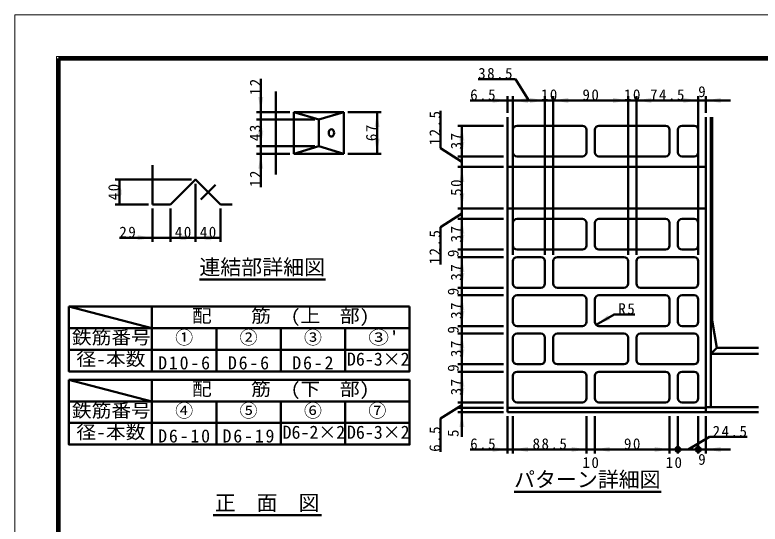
# Model space of a CAD drawing. Units: millimetres, scale not verified. Extents: x -2102 to 2102, y -1485 to 1485.
# Drawn here: x -2102 to -308, y 259 to 1485 of the extents above; entities that cross this region are included whole.
import ezdxf
from ezdxf.enums import TextEntityAlignment as Align

# ---------------------------------------------------------------- set-up
doc = ezdxf.new("R2010")
doc.units = ezdxf.units.MM
doc.header["$LTSCALE"] = 5
doc.linetypes.add('LONG_DASHED_DOTTED', pattern=[15.25, 12, -1.5, 0.25, -1.5])
doc.layers.add('0-0_V-nasSTD', color=7, linetype='Continuous', lineweight=35)
doc.layers.add('0-1_0', color=7, linetype='Continuous', lineweight=50)
doc.styles.add('ＭＳ ゴシック', font='')
doc.styles.get('ＭＳ ゴシック').set_extended_font_data('MS Gothic')

msp = doc.modelspace()

# ---------------------------------------------------------------- linework, layer by layer
at = {"layer": '0-0_V-nasSTD', "lineweight": 50}
for p, q in [((-916.369, 529.187), (-916.369, 1239.187)), ((-423.869, 1239.187), (-423.869, 749.187)), ((-439.369, 1119.187), (-916.369, 1119.187)), ((-1972.5, 782.896), (-1772.5, 730.896)), ((-1617.5, 782.896), (-1772.5, 782.896)), ((-1462.5, 782.896), (-1617.5, 782.896)), ((-1307.5, 782.896), (-1462.5, 782.896)), ((-1152.5, 782.896), (-1307.5, 782.896)), ((-1152.5, 782.896), (-1152.5, 730.896)), ((-412.994, 683.528), (-423.869, 749.187)), ((-1617.5, 730.896), (-1462.5, 730.896)), ((-1462.5, 730.896), (-1307.5, 730.896)), ((-1307.5, 730.896), (-1152.5, 730.896)), ((-1972.5, 606.896), (-1772.5, 554.896)), ((-1617.5, 606.896), (-1772.5, 606.896)), ((-1462.5, 606.896), (-1617.5, 606.896)), ((-1307.5, 606.896), (-1462.5, 606.896)), ((-1152.5, 606.896), (-1307.5, 606.896)), ((-1152.5, 606.896), (-1152.5, 554.896)), ((-1617.5, 554.896), (-1462.5, 554.896)), ((-1462.5, 554.896), (-1307.5, 554.896)), ((-1307.5, 554.896), (-1152.5, 554.896))]:
    msp.add_line(p, q, dxfattribs=at)
at = {"layer": '0-0_V-nasSTD', "lineweight": 18}
for points in [[(-2102.5, -1485), (-2102.5, 1485), (2102.5, 1485), (2102.5, -1485)], [(-2002.5, -1385), (-2002.5, 1385), (2002.5, 1385), (2002.5, -1385)]]:
    msp.add_lwpolyline(points, close=True, dxfattribs=at)
at = {"layer": '0-0_V-nasSTD', "lineweight": 100}
msp.add_lwpolyline([(-1997.5, 1380), (-1997.5, -1380), (1997.5, -1380), (1997.5, 1380)], close=True, dxfattribs=at)
at = {"layer": '0-0_V-nasSTD', "lineweight": 50}
for points in [[(-1972.5, 782.896), (-1972.5, 730.896), (-1807.5, 730.896)], [(-1772.5, 730.896), (-1772.5, 782.896), (-1972.5, 782.896)], [(-1772.5, 782.896), (-1772.5, 730.896), (-1617.5, 730.896)], [(-1972.5, 730.896), (-1972.5, 678.896), (-1807.5, 678.896)], [(-1772.5, 678.896), (-1772.5, 730.896), (-1972.5, 730.896)], [(-1772.5, 730.896), (-1772.5, 678.896), (-1617.5, 678.896), (-1617.5, 730.896), (-1617.5, 678.896), (-1462.5, 678.896), (-1462.5, 730.896), (-1462.5, 678.896), (-1307.5, 678.896), (-1307.5, 730.896), (-1307.5, 678.896), (-1152.5, 678.896), (-1152.5, 730.896)], [(-1772.5, 678.896), (-1772.5, 626.896), (-1617.5, 626.896), (-1617.5, 678.896), (-1617.5, 626.896), (-1462.5, 626.896), (-1462.5, 678.896), (-1462.5, 626.896), (-1307.5, 626.896), (-1307.5, 678.896), (-1307.5, 626.896), (-1152.5, 626.896), (-1152.5, 678.896), (-1152.5, 730.896), (-1152.5, 678.896)], [(-1152.5, 626.896), (-1152.5, 678.896), (-1152.5, 626.896)], [(-1972.5, 606.896), (-1972.5, 554.896), (-1807.5, 554.896)], [(-1772.5, 554.896), (-1772.5, 606.896), (-1972.5, 606.896)], [(-1772.5, 606.896), (-1772.5, 554.896), (-1617.5, 554.896)], [(-1972.5, 554.896), (-1972.5, 502.896), (-1807.5, 502.896)], [(-1772.5, 502.896), (-1772.5, 554.896), (-1972.5, 554.896)], [(-1772.5, 554.896), (-1772.5, 502.896), (-1617.5, 502.896), (-1617.5, 554.896), (-1617.5, 502.896), (-1462.5, 502.896), (-1462.5, 554.896), (-1462.5, 502.896), (-1307.5, 502.896), (-1307.5, 554.896), (-1307.5, 502.896), (-1152.5, 502.896), (-1152.5, 554.896)], [(-1772.5, 502.896), (-1772.5, 450.896), (-1617.5, 450.896), (-1617.5, 502.896), (-1617.5, 450.896), (-1462.5, 450.896), (-1462.5, 502.896), (-1462.5, 450.896), (-1307.5, 450.896), (-1307.5, 502.896), (-1307.5, 450.896), (-1152.5, 450.896), (-1152.5, 502.896), (-1152.5, 554.896), (-1152.5, 502.896)], [(-1152.5, 450.896), (-1152.5, 502.896), (-1152.5, 450.896)]]:
    msp.add_lwpolyline(points, dxfattribs=at)
for points in [[(-1972.5, 678.896), (-1972.5, 626.896), (-1772.5, 626.896), (-1772.5, 678.896)], [(-1972.5, 502.896), (-1972.5, 450.896), (-1772.5, 450.896), (-1772.5, 502.896)]]:
    msp.add_lwpolyline(points, close=True, dxfattribs=at)
for centre in [(-506.369, 439.187), (-457.369, 439.187)]:
    msp.add_circle(centre, 6, dxfattribs=at)
at = {"layer": '0-0_V-nasSTD'}
for points in [[(-1516.586, 1287.268), (-1510.586, 1251.268), (-1504.586, 1287.268)], [(-952.369, 1273.187), (-952.369, 1285.187), (-916.369, 1279.187)], [(-903.369, 1279.187), (-867.369, 1273.187), (-867.369, 1285.187)], [(-862.369, 1273.187), (-862.369, 1285.187), (-826.369, 1279.187)], [(-806.369, 1279.187), (-770.369, 1273.187), (-770.369, 1285.187)], [(-662.369, 1273.187), (-662.369, 1285.187), (-626.369, 1279.187)], [(-606.369, 1279.187), (-570.369, 1273.187), (-570.369, 1285.187)], [(-493.369, 1273.187), (-493.369, 1285.187), (-457.369, 1279.187)], [(-439.369, 1279.187), (-403.369, 1273.187), (-403.369, 1285.187)], [(-1236.586, 1215.268), (-1230.586, 1251.268), (-1224.586, 1215.268)], [(-1516.586, 1197.268), (-1510.586, 1233.268), (-1504.586, 1197.268)], [(-1516.586, 1204.768), (-1510.586, 1168.768), (-1504.586, 1204.768)], [(-1032.369, 1182.187), (-1026.369, 1218.187), (-1020.369, 1182.187)], [(-1236.586, 1186.768), (-1230.586, 1150.768), (-1224.586, 1186.768)], [(-1032.369, 1180.187), (-1026.369, 1144.187), (-1020.369, 1180.187)], [(-1516.586, 1114.768), (-1510.586, 1150.768), (-1504.586, 1114.768)], [(-1032.369, 1083.187), (-1026.369, 1119.187), (-1020.369, 1083.187)], [(-1857.006, 1052.695), (-1851.006, 1088.695), (-1845.006, 1052.695)], [(-1857.006, 1064.695), (-1851.006, 1028.695), (-1845.006, 1064.695)], [(-1032.369, 1055.187), (-1026.369, 1019.187), (-1020.369, 1055.187)], [(-1032.369, 958.187), (-1026.369, 994.187), (-1020.369, 958.187)], [(-1807.006, 942.695), (-1807.006, 954.695), (-1771.006, 948.695)], [(-1727.506, 948.695), (-1691.506, 942.695), (-1691.506, 954.695)], [(-1703.506, 942.695), (-1703.506, 954.695), (-1667.506, 948.695)], [(-1667.506, 948.695), (-1631.506, 942.695), (-1631.506, 954.695)], [(-1643.506, 942.695), (-1643.506, 954.695), (-1607.506, 948.695)], [(-1032.369, 956.187), (-1026.369, 920.187), (-1020.369, 956.187)], [(-1032.369, 866.187), (-1026.369, 902.187), (-1020.369, 866.187)], [(-1032.369, 864.187), (-1026.369, 828.187), (-1020.369, 864.187)], [(-1032.369, 774.187), (-1026.369, 810.187), (-1020.369, 774.187)], [(-1032.369, 772.187), (-1026.369, 736.187), (-1020.369, 772.187)], [(-703.44, 739.116), (-675.263, 762.312), (-669.263, 751.92)], [(-1032.369, 682.187), (-1026.369, 718.187), (-1020.369, 682.187)], [(-1032.369, 680.187), (-1026.369, 644.187), (-1020.369, 680.187)], [(-1032.369, 590.187), (-1026.369, 626.187), (-1020.369, 590.187)], [(-1032.369, 588.187), (-1026.369, 552.187), (-1020.369, 588.187)], [(-1032.369, 493.187), (-1026.369, 529.187), (-1020.369, 493.187)], [(-952.369, 433.187), (-952.369, 445.187), (-916.369, 439.187)], [(-903.369, 439.187), (-867.369, 433.187), (-867.369, 445.187)], [(-762.369, 433.187), (-762.369, 445.187), (-726.369, 439.187)], [(-706.369, 439.187), (-670.369, 433.187), (-670.369, 445.187)], [(-562.369, 433.187), (-562.369, 445.187), (-526.369, 439.187)]]:
    msp.add_solid(points, dxfattribs=at)
at = {"layer": '0-1_0'}
for p, q in [((-1510.586, 1331.268), (-1510.586, 1251.268)), ((-987.085, 1330.722), (-897.085, 1330.722)), ((-897.085, 1330.722), (-864.869, 1279.187)), ((-1474.086, 1301.018), (-1474.086, 1101.018)), ((-1006.369, 1279.187), (-916.369, 1279.187)), ((-916.369, 1249.187), (-916.369, 1289.187)), ((-916.369, 1279.187), (-903.369, 1279.187)), ((-903.369, 907.187), (-903.369, 1289.187)), ((-903.369, 1279.187), (-826.369, 1279.187)), ((-826.369, 907.187), (-826.369, 1289.187)), ((-826.369, 1279.187), (-806.369, 1279.187)), ((-806.369, 907.187), (-806.369, 1289.187)), ((-806.369, 1279.187), (-626.369, 1279.187)), ((-626.369, 907.187), (-626.369, 1289.187)), ((-626.369, 1279.187), (-606.369, 1279.187)), ((-606.369, 907.187), (-606.369, 1289.187)), ((-606.369, 1279.187), (-457.369, 1279.187)), ((-457.369, 907.187), (-457.369, 1289.187)), ((-457.369, 1279.187), (-439.369, 1279.187)), ((-439.369, 1249.187), (-439.369, 1289.187)), ((-379.369, 1279.187), (-439.369, 1279.187)), ((-1440.586, 1251.268), (-1520.586, 1251.268)), ((-1510.586, 1233.268), (-1510.586, 1251.268)), ((-1430.586, 1251.268), (-1430.586, 1150.768)), ((-1430.586, 1251.268), (-1310.586, 1251.268)), ((-1310.586, 1251.268), (-1310.586, 1150.768)), ((-1300.586, 1251.268), (-1220.586, 1251.268)), ((-1230.586, 1150.768), (-1230.586, 1251.268)), ((-1077.904, 1253.903), (-1077.904, 1163.903)), ((-439.369, 529.187), (-439.369, 1239.187)), ((-427.369, 541.187), (-427.369, 1239.187)), ((-1380.586, 1233.268), (-1520.586, 1233.268)), ((-1510.586, 1168.768), (-1510.586, 1233.268)), ((-1370.586, 1233.268), (-1370.586, 1168.768)), ((-926.369, 1218.187), (-1036.369, 1218.187)), ((-1026.369, 1144.187), (-1026.369, 1218.187)), ((-903.369, 1208.187), (-903.369, 1154.187)), ((-736.369, 1218.187), (-893.369, 1218.187)), ((-726.369, 1154.187), (-726.369, 1208.187)), ((-706.369, 1208.187), (-706.369, 1154.187)), ((-536.369, 1218.187), (-696.369, 1218.187)), ((-526.369, 1154.187), (-526.369, 1208.187)), ((-506.369, 1208.187), (-506.369, 1154.187)), ((-467.369, 1218.187), (-496.369, 1218.187)), ((-457.369, 1208.187), (-457.369, 1154.187)), ((-1380.586, 1168.768), (-1520.586, 1168.768)), ((-1510.586, 1150.768), (-1510.586, 1168.768)), ((-1440.586, 1150.768), (-1520.586, 1150.768)), ((-1510.586, 1070.768), (-1510.586, 1150.768)), ((-1430.586, 1150.768), (-1310.586, 1150.768)), ((-1300.586, 1150.768), (-1220.586, 1150.768)), ((-1077.904, 1163.903), (-1026.369, 1131.687)), ((-926.369, 1144.187), (-1036.369, 1144.187)), ((-1026.369, 1119.187), (-1026.369, 1144.187)), ((-893.369, 1144.187), (-736.369, 1144.187)), ((-696.369, 1144.187), (-536.369, 1144.187)), ((-496.369, 1144.187), (-467.369, 1144.187)), ((-1771.006, 1123.695), (-1771.006, 1028.695)), ((-926.369, 1119.187), (-1036.369, 1119.187)), ((-1026.369, 1119.187), (-1026.369, 1019.187)), ((-1677.506, 1088.695), (-1861.006, 1088.695)), ((-1851.006, 1028.695), (-1851.006, 1088.695)), ((-1667.506, 1078.695), (-1667.506, 938.695)), ((-1781.006, 1028.695), (-1861.006, 1028.695)), ((-1771.006, 1028.695), (-1727.506, 1028.695)), ((-1607.506, 1028.695), (-1579.506, 1028.695)), ((-1771.006, 1018.695), (-1771.006, 938.695)), ((-1727.506, 1018.695), (-1727.506, 938.695)), ((-1607.506, 1018.695), (-1607.506, 938.695)), ((-1077.904, 974.471), (-1026.369, 1006.687)), ((-926.369, 1019.187), (-1036.369, 1019.187)), ((-1026.369, 994.187), (-1026.369, 1019.187)), ((-916.369, 1019.187), (-439.369, 1019.187)), ((-926.369, 994.187), (-1036.369, 994.187)), ((-1026.369, 920.187), (-1026.369, 994.187)), ((-893.369, 994.187), (-736.369, 994.187)), ((-696.369, 994.187), (-536.369, 994.187)), ((-496.369, 994.187), (-467.369, 994.187)), ((-1077.904, 884.471), (-1077.904, 974.471)), ((-903.369, 930.187), (-903.369, 984.187)), ((-726.369, 984.187), (-726.369, 930.187)), ((-706.369, 930.187), (-706.369, 984.187)), ((-526.369, 984.187), (-526.369, 930.187)), ((-506.369, 930.187), (-506.369, 984.187)), ((-457.369, 930.187), (-457.369, 984.187)), ((-1851.006, 948.695), (-1771.006, 948.695)), ((-1771.006, 948.695), (-1727.506, 948.695)), ((-926.369, 920.187), (-1036.369, 920.187)), ((-1026.369, 902.187), (-1026.369, 920.187)), ((-736.369, 920.187), (-893.369, 920.187)), ((-536.369, 920.187), (-696.369, 920.187)), ((-467.369, 920.187), (-496.369, 920.187)), ((-926.369, 902.187), (-1036.369, 902.187)), ((-1026.369, 828.187), (-1026.369, 902.187)), ((-836.369, 902.187), (-893.369, 902.187)), ((-636.369, 902.187), (-796.369, 902.187)), ((-467.369, 902.187), (-596.369, 902.187)), ((-903.369, 892.187), (-903.369, 838.187)), ((-826.369, 838.187), (-826.369, 892.187)), ((-806.369, 892.187), (-806.369, 838.187)), ((-626.369, 838.187), (-626.369, 892.187)), ((-606.369, 892.187), (-606.369, 838.187)), ((-457.369, 838.187), (-457.369, 892.187)), ((-1658.344, 848.451), (-1354.936, 848.451)), ((-926.369, 828.187), (-1036.369, 828.187)), ((-926.369, 828.187), (-1036.369, 828.187)), ((-1026.369, 810.187), (-1026.369, 828.187)), ((-893.369, 828.187), (-836.369, 828.187)), ((-796.369, 828.187), (-636.369, 828.187)), ((-596.369, 828.187), (-467.369, 828.187)), ((-926.369, 810.187), (-1036.369, 810.187)), ((-1026.369, 736.187), (-1026.369, 810.187)), ((-736.369, 810.187), (-893.369, 810.187)), ((-536.369, 810.187), (-696.369, 810.187)), ((-467.369, 810.187), (-496.369, 810.187)), ((-903.369, 800.187), (-903.369, 746.187)), ((-726.369, 746.187), (-726.369, 800.187)), ((-706.369, 800.187), (-706.369, 746.187)), ((-526.369, 746.187), (-526.369, 800.187)), ((-506.369, 800.187), (-506.369, 746.187)), ((-457.369, 746.187), (-457.369, 800.187)), ((-660.138, 764.116), (-703.44, 739.116)), ((-610.138, 764.116), (-660.138, 764.116)), ((-926.369, 736.187), (-1036.369, 736.187)), ((-926.369, 736.187), (-1036.369, 736.187)), ((-1026.369, 718.187), (-1026.369, 736.187)), ((-893.369, 736.187), (-736.369, 736.187)), ((-696.369, 736.187), (-536.369, 736.187)), ((-496.369, 736.187), (-467.369, 736.187)), ((-926.369, 718.187), (-1036.369, 718.187)), ((-1026.369, 644.187), (-1026.369, 718.187)), ((-836.369, 718.187), (-893.369, 718.187)), ((-636.369, 718.187), (-796.369, 718.187)), ((-467.369, 718.187), (-596.369, 718.187)), ((-903.369, 708.187), (-903.369, 654.187)), ((-826.369, 654.187), (-826.369, 708.187)), ((-806.369, 708.187), (-806.369, 654.187)), ((-626.369, 654.187), (-626.369, 708.187)), ((-606.369, 708.187), (-606.369, 654.187)), ((-457.369, 654.187), (-457.369, 708.187)), ((-412.994, 683.528), (-427.369, 669.187)), ((-412.994, 683.528), (-312.033, 683.528)), ((-427.369, 669.187), (-312.033, 669.187)), ((-926.369, 644.187), (-1036.369, 644.187)), ((-926.369, 644.187), (-1036.369, 644.187)), ((-1026.369, 626.187), (-1026.369, 644.187)), ((-893.369, 644.187), (-836.369, 644.187)), ((-796.369, 644.187), (-636.369, 644.187)), ((-596.369, 644.187), (-467.369, 644.187)), ((-926.369, 626.187), (-1036.369, 626.187)), ((-903.369, 616.187), (-903.369, 562.187)), ((-736.369, 626.187), (-893.369, 626.187)), ((-726.369, 562.187), (-726.369, 616.187)), ((-706.369, 616.187), (-706.369, 562.187)), ((-536.369, 626.187), (-696.369, 626.187)), ((-526.369, 562.187), (-526.369, 616.187)), ((-506.369, 616.187), (-506.369, 562.187)), ((-467.369, 626.187), (-496.369, 626.187)), ((-457.369, 562.187), (-457.369, 616.187)), ((-1077.904, 513.471), (-1026.369, 545.687)), ((-926.369, 552.187), (-1036.369, 552.187)), ((-926.369, 539.187), (-1036.369, 539.187)), ((-1026.369, 529.187), (-1026.369, 539.187)), ((-916.369, 539.187), (-439.369, 539.187)), ((-893.369, 552.187), (-736.369, 552.187)), ((-696.369, 552.187), (-536.369, 552.187)), ((-496.369, 552.187), (-467.369, 552.187)), ((-312.033, 541.187), (-439.369, 541.187)), ((-926.369, 529.187), (-1036.369, 529.187)), ((-1026.369, 469.187), (-1026.369, 529.187)), ((-916.369, 529.187), (-416.369, 529.187)), ((-312.033, 529.187), (-439.369, 529.187)), ((-1077.904, 433.471), (-1077.904, 513.471)), ((-916.369, 519.187), (-916.369, 429.187)), ((-903.369, 519.187), (-903.369, 429.187)), ((-726.369, 519.187), (-726.369, 429.187)), ((-706.369, 519.187), (-706.369, 429.187)), ((-526.369, 519.187), (-526.369, 429.187)), ((-506.369, 519.187), (-506.369, 429.187)), ((-457.369, 519.187), (-457.369, 429.187)), ((-439.369, 519.187), (-439.369, 429.187)), ((-1006.369, 439.187), (-916.369, 439.187)), ((-916.369, 439.187), (-903.369, 439.187)), ((-903.369, 439.187), (-726.369, 439.187)), ((-726.369, 439.187), (-706.369, 439.187)), ((-706.369, 439.187), (-526.369, 439.187)), ((-526.369, 439.187), (-506.369, 439.187)), ((-506.369, 439.187), (-457.369, 439.187)), ((-457.369, 439.187), (-439.369, 439.187)), ((-439.369, 439.187), (-379.369, 439.187)), ((-900.823, 337.424), (-546.814, 337.424)), ((-1625.374, 281.244), (-1364.568, 281.244))]:
    msp.add_line(p, q, dxfattribs=at)
at = {"layer": '0-1_0', "linetype": 'LONG_DASHED_DOTTED'}
msp.add_line((-1655.184, 1041.017), (-1619.828, 1076.373), dxfattribs=at)
at = {"layer": '0-1_0'}
for points in [[(-1430.586, 1251.268), (-1370.586, 1233.268), (-1310.586, 1251.268)], [(-1430.586, 1150.768), (-1370.586, 1168.768), (-1310.586, 1150.768)], [(-1727.506, 1028.695), (-1667.506, 1088.695), (-1607.506, 1028.695)], [(-1727.506, 948.695), (-1667.506, 948.695), (-1607.506, 948.695)], [(-1026.369, 539.187), (-1026.369, 552.187), (-1026.369, 626.187)], [(-339.907, 469.187), (-429.907, 469.187), (-481.869, 439.187)]]:
    msp.add_lwpolyline(points, dxfattribs=at)
for centre, start, end in [((-893.369, 1208.187), 90, 180), ((-736.369, 1208.187), 0, 90), ((-696.369, 1208.187), 90, 180), ((-536.369, 1208.187), 0, 90), ((-496.369, 1208.187), 90, 180), ((-467.369, 1208.187), 0, 90), ((-893.369, 1154.187), 180, 270), ((-736.369, 1154.187), 270, 0), ((-696.369, 1154.187), 180, 270), ((-536.369, 1154.187), 270, 0), ((-496.369, 1154.187), 180, 270), ((-467.369, 1154.187), 270, 0), ((-893.369, 984.187), 90, 180), ((-736.369, 984.187), 0, 90), ((-696.369, 984.187), 90, 180), ((-536.369, 984.187), 0, 90), ((-496.369, 984.187), 90, 180), ((-467.369, 984.187), 0, 90), ((-893.369, 930.187), 180, 270), ((-736.369, 930.187), 270, 0), ((-696.369, 930.187), 180, 270), ((-536.369, 930.187), 270, 0), ((-496.369, 930.187), 180, 270), ((-467.369, 930.187), 270, 0), ((-893.369, 892.187), 90, 180), ((-836.369, 892.187), 0, 90), ((-796.369, 892.187), 90, 180), ((-636.369, 892.187), 0, 90), ((-596.369, 892.187), 90, 180), ((-467.369, 892.187), 0, 90), ((-893.369, 838.187), 180, 270), ((-836.369, 838.187), 270, 0), ((-796.369, 838.187), 180, 270), ((-636.369, 838.187), 270, 0), ((-596.369, 838.187), 180, 270), ((-467.369, 838.187), 270, 0), ((-893.369, 800.187), 90, 180), ((-736.369, 800.187), 0, 90), ((-696.369, 800.187), 90, 180), ((-536.369, 800.187), 0, 90), ((-496.369, 800.187), 90, 180), ((-467.369, 800.187), 0, 90), ((-893.369, 746.187), 180, 270), ((-736.369, 746.187), 270, 0), ((-696.369, 746.187), 180, 270), ((-536.369, 746.187), 270, 0), ((-496.369, 746.187), 180, 270), ((-467.369, 746.187), 270, 0), ((-893.369, 708.187), 90, 180), ((-836.369, 708.187), 0, 90), ((-796.369, 708.187), 90, 180), ((-636.369, 708.187), 0, 90), ((-596.369, 708.187), 90, 180), ((-467.369, 708.187), 0, 90), ((-893.369, 654.187), 180, 270), ((-836.369, 654.187), 270, 0), ((-796.369, 654.187), 180, 270), ((-636.369, 654.187), 270, 0), ((-596.369, 654.187), 180, 270), ((-467.369, 654.187), 270, 0), ((-893.369, 616.187), 90, 180), ((-736.369, 616.187), 0, 90), ((-696.369, 616.187), 90, 180), ((-536.369, 616.187), 0, 90), ((-496.369, 616.187), 90, 180), ((-467.369, 616.187), 0, 90), ((-893.369, 562.187), 180, 270), ((-736.369, 562.187), 270, 0), ((-696.369, 562.187), 180, 270), ((-536.369, 562.187), 270, 0), ((-496.369, 562.187), 180, 270), ((-467.369, 562.187), 270, 0)]:
    msp.add_arc(centre, 10, start, end, dxfattribs=at)
msp.add_ellipse((-1340.586, 1201.018), major_axis=(0, 9), ratio=0.707107, dxfattribs=at)
msp.add_solid([(-439.369, 439.187), (-403.369, 433.187), (-403.369, 445.187)], dxfattribs=at)

# ---------------------------------------------------------------- texts
at = {"layer": '0-0_V-nasSTD', "style": 'ＭＳ ゴシック'}
for s, height, p in [('9', 26.39, (-457.369, 1279.187)), ('連結部詳細図', 36.95, (-1658.344, 848.451)), ('①', 31.67, (-1716.6, 683.296)), ('②', 31.67, (-1561.6, 683.296)), ('③', 31.67, (-1406.6, 683.296)), ('D6-3×2', 31.67, (-1303.1, 631.296)), ('④', 31.67, (-1716.6, 507.296)), ('⑤', 31.67, (-1561.6, 507.296)), ('⑥', 31.67, (-1406.6, 507.296)), ('⑦', 31.67, (-1251.6, 507.296)), ('D6-2×2', 31.67, (-1458.1, 455.296)), ('D6-3×2', 31.67, (-1303.1, 455.296)), ('9', 26.39, (-457.369, 394.187)), ('パターン詳細図', 36.95, (-900.823, 337.424)), ('正\u3000面\u3000図', 36.95, (-1621.374, 281.244))]:
    msp.add_text(s, height=height, dxfattribs=at).set_placement(p, align=Align.BOTTOM_LEFT)
for s, p in [('9', (-1026.369, 902.187)), ('9', (-1026.369, 810.187)), ('9', (-1026.369, 718.187)), ('9', (-1026.369, 626.187)), ('5', (-1026.369, 469.187))]:
    msp.add_text(s, height=26.39, rotation=90, dxfattribs=at).set_placement(p, align=Align.BOTTOM_LEFT)
for s, width, p in [('配\u3000\u3000筋\u3000(上\u3000部)', 1.1, (-1676.34, 735.296)), ('鉄筋番号', 1.1, (-1965.38, 683.296)), ("③'", 1.15, (-1251.6, 683.296)), ('径-本数', 1.1, (-1954.58, 631.296)), ('配\u3000\u3000筋\u3000(下\u3000部)', 1.1, (-1676.34, 559.296)), ('鉄筋番号', 1.1, (-1965.38, 507.296)), ('径-本数', 1.1, (-1954.58, 455.296))]:
    msp.add_text(s, height=31.67, dxfattribs=dict(at, width=width)).set_placement(p, align=Align.BOTTOM_LEFT)
at = {"layer": '0-0_V-nasSTD', "attachment_point": 7, "style": 'ＭＳ ゴシック'}
for s, insert, char_height in [('\\T1.2;38.5', (-987.085, 1330.722), 26.39), ('\\T1.2;6.5', (-1006.369, 1279.187), 26.39), ('\\T1.2;10', (-836.169, 1279.187), 26.39), ('\\T1.2;90', (-736.169, 1279.187), 26.39), ('\\T1.2;10', (-636.169, 1279.187), 26.39), ('\\T1.2;74.5', (-573.269, 1279.187), 26.39), ('\\T1.2;29', (-1851.006, 948.695), 26.39), ('\\T1.2;40', (-1717.306, 948.695), 26.39), ('\\T1.2;40', (-1657.306, 948.695), 26.39), ('\\T1.2;R5', (-649.738, 764.116), 26.39), ('\\T1.2;D10-6', (-1757.64, 631.296), 31.67), ('\\T1.2;D6-6', (-1589.68, 631.296), 31.67), ('\\T1.2;D6-2', (-1434.68, 631.296), 31.67), ('\\T1.2;D6-10', (-1757.64, 455.296), 31.67), ('\\T1.2;D6-19', (-1602.64, 455.296), 31.67), ('\\T1.2;24.5', (-422.707, 469.187), 26.39), ('\\T1.2;6.5', (-1006.369, 439.187), 26.39), ('\\T1.2;88.5', (-856.269, 439.187), 26.39), ('\\T1.2;90', (-636.169, 439.187), 26.39), ('\\T1.2;10', (-736.024, 394.187), 26.39), ('\\T1.2;10', (-536.024, 394.187), 26.39)]:
    msp.add_mtext(s, dxfattribs=dict(at, insert=insert, char_height=char_height))
at = {"layer": '0-0_V-nasSTD', "char_height": 26.39, "attachment_point": 7, "rotation": 90, "style": 'ＭＳ ゴシック'}
for s, insert in [('\\T1.2;12', (-1510.586, 1291.668)), ('\\T1.2;12.5', (-1077.904, 1171.103)), ('\\T1.2;43', (-1510.586, 1181.218)), ('\\T1.2;67', (-1230.586, 1181.218)), ('\\T1.2;37', (-1026.369, 1161.387)), ('\\T1.2;12', (-1510.586, 1070.768)), ('\\T1.2;40', (-1851.006, 1038.895)), ('\\T1.2;50', (-1026.369, 1049.387)), ('\\T1.2;37', (-1026.369, 937.387)), ('\\T1.2;12.5', (-1077.904, 884.471)), ('\\T1.2;37', (-1026.369, 845.387)), ('\\T1.2;37', (-1026.369, 753.387)), ('\\T1.2;37', (-1026.369, 661.387)), ('\\T1.2;37', (-1026.369, 569.387)), ('\\T1.2;6.5', (-1077.904, 433.471))]:
    msp.add_mtext(s, dxfattribs=dict(at, insert=insert))

doc.saveas('drawing.dxf')
